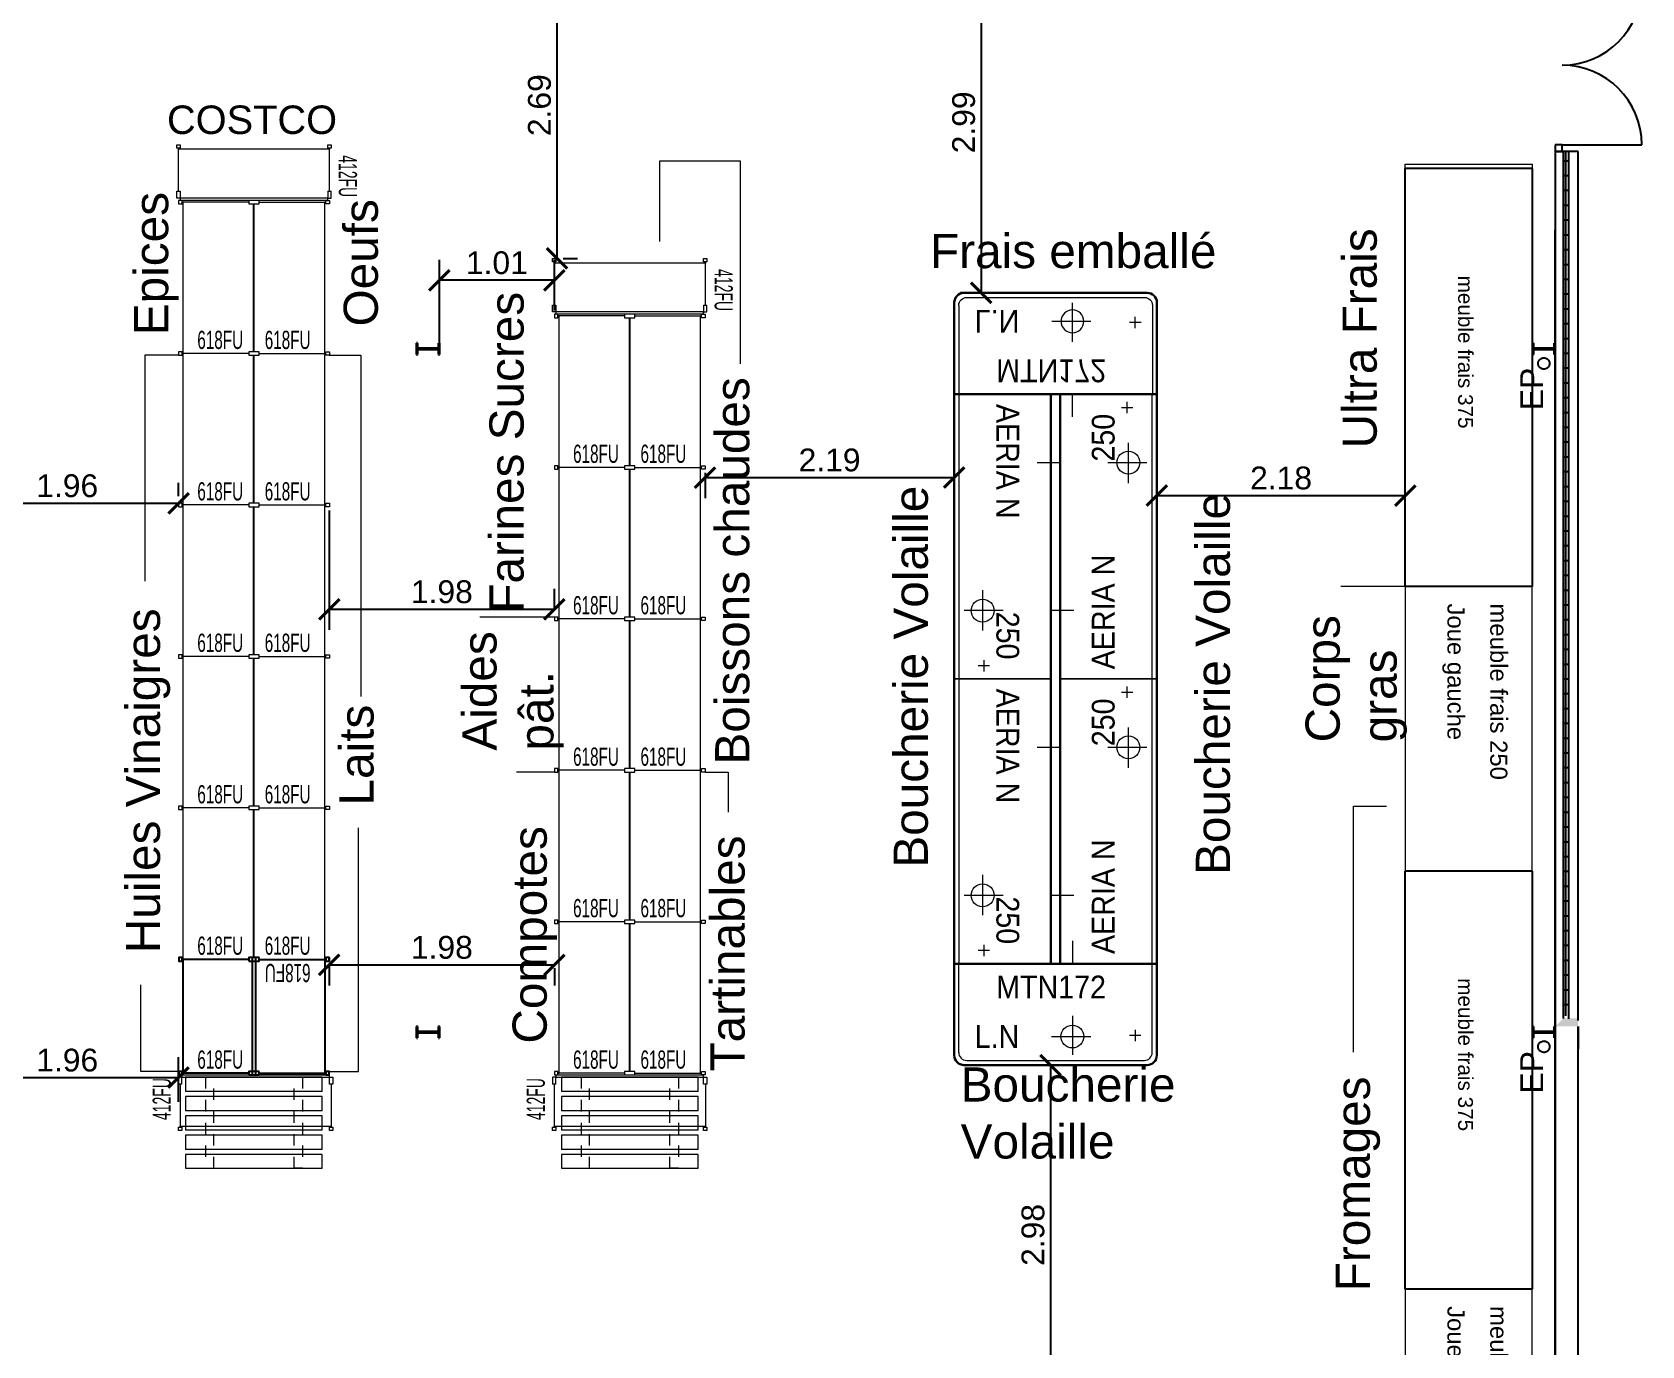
# Model space of a CAD drawing. Header units: millimetres. Extents: x 15590 to 15992, y 1055 to 1132.
# Drawn here: x 15856.93 to 15871.06, y 1093.7 to 1105.23 of the extents above; entities that cross this region are included whole.
import ezdxf
from ezdxf.enums import TextEntityAlignment as Align

# ---------------------------------------------------------------- set-up
doc = ezdxf.new("R2010")
doc.units = ezdxf.units.MM
doc.header["$MEASUREMENT"] = 0
doc.linetypes.add('CACHE2', pattern=[0.1875, 0.125, -0.0625])
doc.linetypes.add('Tirets', pattern=[0.004586, 0.002822, -0.001764])
doc.layers.get('0').update_dxf_attribs({"lineweight": 9})
for name, color, linetype in [('007-GONDOLES', 5, 'Continuous'), ('EP', 7, 'Continuous'), ('FAMILLES', 8, 'Continuous'), ('frais', 5, 'Continuous'), ('GOND', 6, 'Continuous'), ('Gondoles.VETTI', 7, 'Continuous'), ('Mobilier', 252, 'Continuous'), ('murs exterieurs.P', 7, 'Continuous'), ('murs interieurs.P', 7, 'Continuous'), ('structure', 7, 'Continuous')]:
    doc.layers.add(name, color=color, linetype=linetype)
doc.layers.add('DM cloison', color=7, linetype='Continuous', lineweight=9)
doc.layers.add('FACADES_Stylo_No__88', color=7, linetype='Continuous', lineweight=9, true_color=0xfb03ff)
doc.styles.add('Arial', font='arial.ttf')
doc.styles.add('Arial Narrow', font='ARIALN.TTF', dxfattribs={"height": 0.3})
doc.styles.add('GENERATED_STYLE_2', font='')
doc.styles.get("Standard").update_dxf_attribs({"font": 'swiss.ttf', "height": 0.2})
doc.styles.add('STYLE_GENERE_1', font='arial.ttf')
doc.styles.get('GENERATED_STYLE_2').set_extended_font_data('Arial Occidental')
doc.dimstyles.get("Standard").update_dxf_attribs({"dimtxt": 0.2, "dimasz": 0.18, "dimexe": 0.18, "dimexo": 0.0625, "dimgap": 0.05, "dimtad": 1, "dimzin": 4, "dimdsep": 46, "dimtxsty": 'Standard', "dimblk": 'ARCHTICK', "dimcen": 0.09, "dimadec": 0, "dimazin": 0, "dimtfac": 1, "dimtofl": 0, "dimtmove": 0, "dimatfit": 3, "dimfxl": 1, "dimtolj": 1, "dimtzin": 0, "dimarcsym": 0})

# ---------------------------------------------------------------- blocks, each defined once
blk = doc.blocks.new('FRAIS250')
at = {"layer": 'frais', "linetype": 'ByBlock', "lineweight": -2}
for p, q in [((-0.558, 2.5), (-0.558, 0)), ((0.557, 2.5), (-0.558, 2.5)), ((0.557, 0), (0.557, 2.5)), ((-0.558, 0), (0.557, 0)), ((-0.558, 0), (0.557, 0))]:
    blk.add_line(p, q, dxfattribs=at)
at = {"layer": 'frais', "linetype": 'ByBlock', "lineweight": -2, "oblique": -180, "text_generation_flag": 6}
for s, p in [('Joue gauche', (-0.187, 2.351)), ('meuble frais 250', (0.189, 2.351))]:
    blk.add_text(s, height=0.15, rotation=90, dxfattribs=at).set_placement(p)
blk = doc.blocks.new('_ArchTick')
at = {"color": 0, "linetype": 'ByBlock', "const_width": 0.15}
blk.add_lwpolyline([(-0.5, -0.5), (0.5, 0.5)], dxfattribs=at)
blk = doc.blocks.new('*D350')
at = {"color": 0, "lineweight": -2, "transparency": 16777216}
for p, q in [((15860.503, 1102.465), (15860.503, 1103.234)), ((15861.513, 1102.789), (15861.513, 1103.234)), ((15861.513, 1103.054), (15860.503, 1103.054))]:
    blk.add_line(p, q, dxfattribs=at)
at = {"layer": 'DEFPOINTS', "color": 0, "transparency": 16777216}
for p in [(15860.503, 1103.054), (15861.513, 1102.726), (15860.503, 1102.403)]:
    blk.add_point(p, dxfattribs=at)
at = {"color": 0, "lineweight": -2, "transparency": 16777216, "xscale": 0.18, "yscale": 0.18, "zscale": 0.18, "rotation": 180}
blk.add_blockref('_ArchTick', (15860.503, 1103.054), dxfattribs=at)
at = {"color": 0, "lineweight": -2, "transparency": 16777216, "xscale": 0.18, "yscale": 0.18, "zscale": 0.18}
blk.add_blockref('_ArchTick', (15861.513, 1103.054), dxfattribs=at)
at = {"color": 0, "transparency": 16777216, "insert": (15861.008, 1103.207), "char_height": 0.2, "attachment_point": 5}
blk.add_mtext('\\A1;1.01', dxfattribs=at)
blk = doc.blocks.new('*D351')
at = {"color": 0, "lineweight": -2, "transparency": 16777216}
for p, q in [((15862.556, 1105.939), (15861.356, 1105.939)), ((15861.536, 1105.939), (15861.536, 1103.246)), ((15861.589, 1103.246), (15861.716, 1103.246))]:
    blk.add_line(p, q, dxfattribs=at)
at = {"layer": 'DEFPOINTS', "color": 0, "transparency": 16777216}
for p in [(15862.619, 1105.939), (15861.526, 1103.246), (15861.536, 1103.246)]:
    blk.add_point(p, dxfattribs=at)
at = {"color": 0, "lineweight": -2, "transparency": 16777216, "xscale": 0.18, "yscale": 0.18, "zscale": 0.18}
for p, rotation in [((15861.536, 1105.939), 90), ((15861.536, 1103.246), 270)]:
    blk.add_blockref('_ArchTick', p, dxfattribs=dict(at, rotation=rotation))
at = {"color": 0, "transparency": 16777216, "insert": (15861.383, 1104.592), "char_height": 0.2, "attachment_point": 5, "rotation": 90}
blk.add_mtext('\\A1;2.69', dxfattribs=at)
blk = doc.blocks.new('*U65')
at = {"color": 5, "linetype": 'ByBlock', "lineweight": -2}
for p, q in [((0.04, 1.115), (3.71, 1.115)), ((0.04, 1.115), (0.04, 0)), ((3.71, 1.115), (3.71, 0)), ((3.71, 0), (0.04, 0))]:
    blk.add_line(p, q, dxfattribs=at)
blk.add_text('meuble frais 375', height=0.13, dxfattribs=at).set_placement((0.98, 0.464))
blk = doc.blocks.new('aeria-MTN172')
at = {"layer": '007-GONDOLES', "lineweight": 30}
for p, q in [((80.4, 178), (0, 178)), ((0, 178), (0, 0)), ((89, 8.6), (89, 169.4)), ((0, 0), (80.4, 0))]:
    blk.add_line(p, q, dxfattribs=at)
at = {"layer": '007-GONDOLES', "lineweight": 5}
for p, q in [((78, 174), (0, 174)), ((58, 159), (68, 159)), ((63, 164), (63, 154)), ((85, 11), (85, 167)), ((64, 85.6), (64, 120)), ((-20, 103.8), (0, 103.8)), ((45.9, 103.8), (80.1, 103.8)), ((78, 4), (0, 4))]:
    blk.add_line(p, q, dxfattribs=at)
blk.add_circle((64, 103.8), 10, dxfattribs=at)
for centre, start, end in [((78, 167), 0, 90), ((78, 11), 270, 0)]:
    blk.add_arc(centre, 7, start, end, dxfattribs=at)
at = {"layer": '007-GONDOLES', "lineweight": 30}
for centre, start, end in [((80.4, 169.4), 0, 90), ((80.4, 8.6), 270, 0)]:
    blk.add_arc(centre, 8.6, start, end, dxfattribs=at)
at = {"layer": '007-GONDOLES', "lineweight": 5, "width": 0.9}
blk.add_text('MTN172', height=20, rotation=90, dxfattribs=at).set_placement((20.5, 85.1), align=Align.MIDDLE_CENTER)
blk.add_text('L.N', height=20, rotation=90, dxfattribs=at).set_placement((64, 18), align=Align.MIDDLE_LEFT)
blk = doc.blocks.new('aeria-N250')
at = {"layer": '007-GONDOLES', "lineweight": 5}
for p, q in [((190, 105), (190, 85)), ((0, 85), (0, 0)), ((0, 85), (0, 0)), ((250, 0), (250, 85)), ((250, 0), (250, 85)), ((190, 43.1), (190, 8.9)), ((238.5, 31), (238.5, 21)), ((171.9, 25), (207.3, 25)), ((233.5, 26), (243.5, 26)), ((0, 4), (250, 4))]:
    blk.add_line(p, q, dxfattribs=at)
at = {"layer": '007-GONDOLES', "lineweight": 30}
for p, q in [((250, 85), (0, 85)), ((0, 0), (250, 0))]:
    blk.add_line(p, q, dxfattribs=at)
at = {"layer": '007-GONDOLES', "lineweight": 5}
blk.add_circle((190, 25), 10, dxfattribs=at)
at = {"layer": '007-GONDOLES', "lineweight": 5, "width": 0.9}
blk.add_text('AERIA N', height=20, dxfattribs=at).set_placement((8.5, 47.1), align=Align.MIDDLE_LEFT)
blk.add_text('250', height=20, dxfattribs=at).set_placement((211.9, 47.1), align=Align.MIDDLE_CENTER)
blk = doc.blocks.new('*D353')
at = {"color": 0, "lineweight": -2, "transparency": 16777216}
for p, q in [((15856.257, 1095.839), (15856.257, 1096.233)), ((15858.213, 1095.839), (15858.213, 1096.233)), ((15856.257, 1096.053), (15858.213, 1096.053))]:
    blk.add_line(p, q, dxfattribs=at)
at = {"layer": 'DEFPOINTS', "color": 0, "transparency": 16777216}
for p in [(15858.213, 1096.053), (15856.257, 1095.776), (15858.213, 1095.776)]:
    blk.add_point(p, dxfattribs=at)
at = {"color": 0, "lineweight": -2, "transparency": 16777216, "xscale": 0.18, "yscale": 0.18, "zscale": 0.18, "rotation": 180}
blk.add_blockref('_ArchTick', (15856.257, 1096.053), dxfattribs=at)
at = {"color": 0, "lineweight": -2, "transparency": 16777216, "xscale": 0.18, "yscale": 0.18, "zscale": 0.18}
blk.add_blockref('_ArchTick', (15858.213, 1096.053), dxfattribs=at)
at = {"color": 0, "transparency": 16777216, "insert": (15857.235, 1096.205), "char_height": 0.2, "attachment_point": 5}
blk.add_mtext('\\A1;1.96', dxfattribs=at)
blk = doc.blocks.new('*D354')
at = {"color": 0, "lineweight": -2, "transparency": 16777216}
for p, q in [((15859.536, 1097.044), (15859.536, 1096.862)), ((15859.536, 1097.042), (15861.513, 1097.042)), ((15861.513, 1097.014), (15861.513, 1096.862))]:
    blk.add_line(p, q, dxfattribs=at)
at = {"layer": 'DEFPOINTS', "color": 0, "transparency": 16777216}
for p in [(15859.536, 1097.106), (15861.513, 1097.076), (15861.513, 1097.042)]:
    blk.add_point(p, dxfattribs=at)
at = {"color": 0, "lineweight": -2, "transparency": 16777216, "xscale": 0.18, "yscale": 0.18, "zscale": 0.18, "rotation": 180}
blk.add_blockref('_ArchTick', (15859.536, 1097.042), dxfattribs=at)
at = {"color": 0, "lineweight": -2, "transparency": 16777216, "xscale": 0.18, "yscale": 0.18, "zscale": 0.18}
blk.add_blockref('_ArchTick', (15861.513, 1097.042), dxfattribs=at)
at = {"color": 0, "transparency": 16777216, "insert": (15860.525, 1097.195), "char_height": 0.2, "attachment_point": 5}
blk.add_mtext('\\A1;1.98', dxfattribs=at)
blk = doc.blocks.new('2P618X133')
at = {"color": 6}
for points in [[(-0.621, 1.345), (-0.631, 1.345), (-0.631, 1.36), (-0.662, 1.36), (-0.662, 1.33), (-0.631, 1.33), (-0.631, 1.345), (-0.621, 1.345)], [(-0.045, 1.345), (-0.621, 1.345)], [(-0.621, 0.015), (-0.621, 1.345)], [(0.045, 1.345), (0.621, 1.345)], [(0.621, 1.345), (0.631, 1.345), (0.631, 1.36), (0.662, 1.36), (0.662, 1.33), (0.631, 1.33), (0.631, 1.345), (0.621, 1.345)], [(0.621, 0.015), (0.621, 1.345)], [(-0.621, 0.015), (-0.631, 0.015), (-0.631, 0.03), (-0.662, 0.03), (-0.662, 0), (-0.631, 0), (-0.631, 0.015), (-0.621, 0.015)], [(-0.045, 0.015), (-0.621, 0.015)], [(0.045, 0.015), (0.621, 0.015)], [(0.621, 0.015), (0.631, 0.015), (0.631, 0.03), (0.662, 0.03), (0.662, 0), (0.631, 0), (0.631, 0.015), (0.621, 0.015)]]:
    blk.add_lwpolyline(points, dxfattribs=at)
for points in [[(-0.045, 1.33), (0.045, 1.33), (0.045, 1.36), (-0.045, 1.36)], [(-0.045, 0), (0.045, 0), (0.045, 0.03), (-0.045, 0.03)]]:
    blk.add_lwpolyline(points, close=True, dxfattribs=at)
at = {"color": 7, "lineweight": 25}
blk.add_lwpolyline([(0, 0.03), (0, 1.33)], dxfattribs=at)
blk.add_lwpolyline([(0, 0.03), (0, 1.33)], dxfattribs=at)
at = {"color": 151, "lineweight": 15, "width": 0.6}
for p in [(-0.095, 0.135), (0.497, 0.135)]:
    blk.add_text('618FU', height=0.16, dxfattribs=at).set_placement(p, align=Align.MIDDLE_RIGHT)
blk = doc.blocks.new('JOUE FRAIS')
at = {"layer": 'frais', "linetype": 'ByBlock', "lineweight": -2}
for p, q in [((-0.558, 0.04), (0.557, 0.04)), ((-0.558, 0), (-0.558, 0.04)), ((0.557, 0), (-0.558, 0)), ((0.557, 0.04), (0.557, 0))]:
    blk.add_line(p, q, dxfattribs=at)
blk = doc.blocks.new('A$C29413FD8')
at = {"layer": 'Mobilier', "color": 34, "linetype": 'Continuous', "lineweight": 9}
for p, q in [((0.125, 1.2), (0, 1.2)), ((0, 1.2), (0, 0)), ((0.125, 1.2), (0.125, 0)), ((0.295, 1.2), (0.17, 1.2)), ((0.17, 1.2), (0.17, 0)), ((0.295, 1.2), (0.295, 0)), ((0.465, 1.2), (0.34, 1.2)), ((0.34, 1.2), (0.34, 0)), ((0.465, 1.2), (0.465, 0)), ((0.635, 1.2), (0.51, 1.2)), ((0.51, 1.2), (0.51, 0)), ((0.635, 1.2), (0.635, 0)), ((0.8, 1.2), (0.68, 1.2)), ((0.68, 1.2), (0.68, 0)), ((0.8, 0), (0.8, 1.2)), ((0, 0), (0.125, 0)), ((0.17, 0), (0.295, 0)), ((0.34, 0), (0.465, 0)), ((0.51, 0), (0.635, 0)), ((0.68, 0), (0.8, 0))]:
    blk.add_line(p, q, dxfattribs=at)
at = {"layer": 'Mobilier', "color": 34, "linetype": 'CACHE2', "lineweight": 9, "ltscale": 0.8}
for points in [[(0, 1.027), (0.8, 1.027), (0.8, 0.953), (0, 0.953)], [(0, 0.173), (0.8, 0.173), (0.8, 0.247), (0, 0.247)]]:
    blk.add_lwpolyline(points, close=True, dxfattribs=at)
blk = doc.blocks.new('*D369')
at = {"color": 0, "lineweight": -2, "transparency": 16777216}
for p, q in [((15866.804, 1101.203), (15866.804, 1101.344)), ((15868.986, 1101.203), (15868.986, 1101.344)), ((15866.804, 1101.164), (15868.986, 1101.164))]:
    blk.add_line(p, q, dxfattribs=at)
at = {"layer": 'DEFPOINTS', "color": 0, "transparency": 16777216}
for p in [(15868.986, 1101.164), (15866.804, 1101.14), (15868.986, 1101.14)]:
    blk.add_point(p, dxfattribs=at)
at = {"color": 0, "lineweight": -2, "transparency": 16777216, "xscale": 0.18, "yscale": 0.18, "zscale": 0.18, "rotation": 180}
blk.add_blockref('_ArchTick', (15866.804, 1101.164), dxfattribs=at)
at = {"color": 0, "lineweight": -2, "transparency": 16777216, "xscale": 0.18, "yscale": 0.18, "zscale": 0.18}
blk.add_blockref('_ArchTick', (15868.986, 1101.164), dxfattribs=at)
at = {"color": 0, "transparency": 16777216, "insert": (15867.895, 1101.317), "char_height": 0.2, "attachment_point": 5}
blk.add_mtext('\\A1;2.18', dxfattribs=at)
blk = doc.blocks.new('*D374')
at = {"color": 0, "lineweight": -2, "transparency": 16777216}
for p, q in [((15865.024, 1102.364), (15865.024, 1101.142)), ((15862.836, 1101.364), (15862.836, 1101.142)), ((15862.836, 1101.322), (15865.024, 1101.322))]:
    blk.add_line(p, q, dxfattribs=at)
at = {"layer": 'DEFPOINTS', "color": 0, "transparency": 16777216}
for p in [(15865.024, 1102.426), (15862.836, 1101.426), (15865.024, 1101.322)]:
    blk.add_point(p, dxfattribs=at)
at = {"color": 0, "lineweight": -2, "transparency": 16777216, "xscale": 0.18, "yscale": 0.18, "zscale": 0.18, "rotation": 180}
blk.add_blockref('_ArchTick', (15862.836, 1101.322), dxfattribs=at)
at = {"color": 0, "lineweight": -2, "transparency": 16777216, "xscale": 0.18, "yscale": 0.18, "zscale": 0.18}
blk.add_blockref('_ArchTick', (15865.024, 1101.322), dxfattribs=at)
at = {"color": 0, "transparency": 16777216, "insert": (15863.93, 1101.475), "char_height": 0.2, "attachment_point": 5}
blk.add_mtext('\\A1;2.19', dxfattribs=at)
blk = doc.blocks.new('A$C72C830AC')
at = {"layer": 'GOND', "color": 7, "lineweight": 25}
blk.add_lwpolyline([(0, 1.03), (0, 0.03)], dxfattribs=at)
at = {"layer": 'GOND'}
for points in [[(0.06, 1.03), (0, 1.03), (0, 1), (0.06, 1)], [(0.06, 0.03), (0, 0.03), (0, 0), (0.06, 0)]]:
    blk.add_lwpolyline(points, close=True, dxfattribs=at)
for points in [[(0.06, 1.015), (0.636, 1.015)], [(0.636, 1.015), (0.646, 1.015), (0.646, 1), (0.676, 1), (0.676, 1.03), (0.646, 1.03), (0.646, 1.015), (0.636, 1.015)], [(0.636, 1.015), (0.636, 0.015)], [(0.06, 0.015), (0.636, 0.015)], [(0.636, 0.015), (0.646, 0.015), (0.646, 0), (0.676, 0), (0.676, 0.03), (0.646, 0.03), (0.646, 0.015), (0.636, 0.015)]]:
    blk.add_lwpolyline(points, dxfattribs=at)
at = {"color": 151, "lineweight": 15, "width": 0.6}
blk.add_text('618FU', height=0.16, rotation=180, dxfattribs=at).set_placement((0.11, 0.895), align=Align.MIDDLE_RIGHT)
blk = doc.blocks.new('*D362')
at = {"color": 0, "lineweight": -2, "transparency": 16777216}
for p, q in [((15856.257, 1101.159), (15856.257, 1101.276)), ((15858.213, 1101.159), (15858.213, 1101.276)), ((15856.257, 1101.096), (15858.213, 1101.096))]:
    blk.add_line(p, q, dxfattribs=at)
at = {"layer": 'DEFPOINTS', "color": 0, "transparency": 16777216}
for p in [(15856.257, 1101.096), (15858.213, 1101.096), (15858.213, 1101.096)]:
    blk.add_point(p, dxfattribs=at)
at = {"color": 0, "lineweight": -2, "transparency": 16777216, "xscale": 0.18, "yscale": 0.18, "zscale": 0.18, "rotation": 180}
blk.add_blockref('_ArchTick', (15856.257, 1101.096), dxfattribs=at)
at = {"color": 0, "lineweight": -2, "transparency": 16777216, "xscale": 0.18, "yscale": 0.18, "zscale": 0.18}
blk.add_blockref('_ArchTick', (15858.213, 1101.096), dxfattribs=at)
at = {"color": 0, "transparency": 16777216, "insert": (15857.235, 1101.249), "char_height": 0.2, "attachment_point": 5}
blk.add_mtext('\\A1;1.96', dxfattribs=at)
blk = doc.blocks.new('*D363')
at = {"color": 0, "lineweight": -2, "transparency": 16777216}
for p, q in [((15859.536, 1101.034), (15859.536, 1099.985)), ((15861.513, 1100.159), (15861.513, 1100.345)), ((15859.536, 1100.165), (15861.513, 1100.165))]:
    blk.add_line(p, q, dxfattribs=at)
at = {"layer": 'DEFPOINTS', "color": 0, "transparency": 16777216}
for p in [(15859.536, 1101.096), (15861.513, 1100.165), (15861.513, 1100.096)]:
    blk.add_point(p, dxfattribs=at)
at = {"color": 0, "lineweight": -2, "transparency": 16777216, "xscale": 0.18, "yscale": 0.18, "zscale": 0.18, "rotation": 180}
blk.add_blockref('_ArchTick', (15859.536, 1100.165), dxfattribs=at)
at = {"color": 0, "lineweight": -2, "transparency": 16777216, "xscale": 0.18, "yscale": 0.18, "zscale": 0.18}
blk.add_blockref('_ArchTick', (15861.513, 1100.165), dxfattribs=at)
at = {"color": 0, "transparency": 16777216, "insert": (15860.525, 1100.318), "char_height": 0.2, "attachment_point": 5}
blk.add_mtext('\\A1;1.98', dxfattribs=at)
blk = doc.blocks.new('TG412')
at = {"layer": 'FACADES_Stylo_No__88', "linetype": 'Continuous'}
for p, q in [((-0.02, 0.678), (-0.08, 0.678)), ((-0.08, 0.649), (-0.08, 0.678)), ((-0.08, 0.649), (-0.02, 0.649)), ((-0.02, 0.649), (-0.02, 0.678)), ((0, 0.649), (-0.02, 0.649)), ((-0.02, 0.649), (-0.02, -0.649)), ((0, 0.649), (0, -0.649)), ((-0.08, -0.678), (-0.08, -0.649)), ((-0.08, -0.649), (-0.02, -0.649)), ((-0.02, -0.678), (-0.08, -0.678)), ((-0.02, -0.649), (-0.02, -0.678)), ((-0.02, -0.649), (0, -0.649))]:
    blk.add_line(p, q, dxfattribs=at)
at = {"layer": 'FACADES_Stylo_No__88', "linetype": 'Continuous', "flags": 128}
for points in [[(-0.45, 0.664), (-0.459, 0.664), (-0.459, 0.649), (-0.489, 0.649), (-0.489, 0.678), (-0.459, 0.678), (-0.459, 0.664)], [(-0.45, -0.664), (-0.459, -0.664), (-0.459, -0.678), (-0.489, -0.678), (-0.489, -0.649), (-0.459, -0.649), (-0.459, -0.664)]]:
    blk.add_lwpolyline(points, close=True, dxfattribs=at)
for points in [[(-0.08, 0.664), (-0.45, 0.664)], [(-0.449, 0.664), (-0.449, -0.664)], [(-0.08, -0.664), (-0.45, -0.664)]]:
    blk.add_lwpolyline(points, dxfattribs=at)
at = {"color": 151, "linetype": 'Continuous', "insert": (-0.028, 0.824), "char_height": 0.15965, "attachment_point": 6, "style": 'STYLE_GENERE_1'}
blk.add_mtext('\\A1;{\\W0.550000x;\\fArial|b0|i0|c0|p34;412FU}', dxfattribs=at)
blk = doc.blocks.new('*D395')
at = {"color": 0, "lineweight": -2, "transparency": 16777216}
for p, q in [((15864.931, 1105.939), (15865.441, 1105.939)), ((15865.261, 1105.939), (15865.261, 1102.944)), ((15865.853, 1102.944), (15865.081, 1102.944))]:
    blk.add_line(p, q, dxfattribs=at)
at = {"layer": 'DEFPOINTS', "color": 0, "transparency": 16777216}
for p in [(15864.868, 1105.939), (15865.261, 1102.944), (15865.915, 1102.944)]:
    blk.add_point(p, dxfattribs=at)
at = {"color": 0, "lineweight": -2, "transparency": 16777216, "xscale": 0.18, "yscale": 0.18, "zscale": 0.18}
for p, rotation in [((15865.261, 1105.939), 90), ((15865.261, 1102.944), 270)]:
    blk.add_blockref('_ArchTick', p, dxfattribs=dict(at, rotation=rotation))
at = {"color": 0, "transparency": 16777216, "insert": (15865.108, 1104.441), "char_height": 0.2, "attachment_point": 5, "rotation": 90}
blk.add_mtext('\\A1;2.99', dxfattribs=at)
blk = doc.blocks.new('*D396')
at = {"color": 0, "lineweight": -2, "transparency": 16777216}
for p, q in [((15865.851, 1096.163), (15865.69, 1096.163)), ((15865.87, 1096.163), (15865.87, 1093.18)), ((15865.851, 1093.18), (15865.69, 1093.18))]:
    blk.add_line(p, q, dxfattribs=at)
at = {"layer": 'DEFPOINTS', "color": 0, "transparency": 16777216}
for p in [(15865.914, 1096.163), (15865.87, 1093.18), (15865.914, 1093.18)]:
    blk.add_point(p, dxfattribs=at)
at = {"color": 0, "lineweight": -2, "transparency": 16777216, "xscale": 0.18, "yscale": 0.18, "zscale": 0.18}
for p, rotation in [((15865.87, 1096.163), 90), ((15865.87, 1093.18), 270)]:
    blk.add_blockref('_ArchTick', p, dxfattribs=dict(at, rotation=rotation))
at = {"color": 0, "transparency": 16777216, "insert": (15865.717, 1094.671), "char_height": 0.2, "attachment_point": 5, "rotation": 90}
blk.add_mtext('\\A1;2.98', dxfattribs=at)

msp = doc.modelspace()

# ---------------------------------------------------------------- hatches: boundary and pattern name
at = {"layer": 'murs exterieurs.P', "linetype": 'Continuous', "ltscale": 1000}
h = msp.add_hatch(dxfattribs=at)
h.set_pattern_fill('ISOLANT_POLYSTYRENE_0005', color=256, scale=0.1, angle=90, style=0, pattern_type=2)
h.set_pattern_definition([(90, (15832.56519, 1074.85421), (-0.13, 8e-18), []), (180, (15832.56519, 1074.85421), (-8e-18, -0.13), [])])
h.paths.add_polyline_path([(15870.423, 1096.622), (15870.423, 1104.184), (15870.373, 1104.184), (15870.373, 1096.572)], flags=0)
msp.add_hatch(color=256, dxfattribs=at).paths.add_polyline_path([(15870.303, 1096.502), (15870.503, 1096.502), (15870.503, 1096.572), (15870.373, 1096.572)], flags=0)

# ---------------------------------------------------------------- linework, layer by layer
for p, q in [((15863.149, 1104.099), (15862.435, 1104.099)), ((15862.435, 1104.099), (15862.435, 1103.394)), ((15863.149, 1102.32), (15863.149, 1104.099)), ((15858.213, 1102.396), (15857.916, 1102.396)), ((15857.916, 1102.396), (15857.916, 1100.413)), ((15859.536, 1102.396), (15859.814, 1102.396)), ((15859.814, 1102.396), (15859.814, 1099.398)), ((15868.986, 1100.365), (15868.42, 1100.365)), ((15861.513, 1100.096), (15860.859, 1100.096)), ((15861.513, 1098.736), (15861.18, 1098.736)), ((15862.836, 1098.736), (15863.039, 1098.736)), ((15863.039, 1098.736), (15863.039, 1098.384)), ((15868.531, 1096.277), (15868.531, 1098.437)), ((15868.531, 1098.437), (15868.82, 1098.437)), ((15859.794, 1096.106), (15859.794, 1098.245)), ((15857.881, 1096.106), (15857.881, 1096.867)), ((15858.213, 1096.106), (15857.881, 1096.106)), ((15859.521, 1096.106), (15859.794, 1096.106))]:
    msp.add_line(p, q)
at = {"layer": 'EP', "linetype": 'Tirets', "ltscale": 1000}
for centre in [(15870.203, 1102.324), (15870.203, 1096.324)]:
    msp.add_circle(centre, 0.05, dxfattribs=at)
at = {"layer": 'Gondoles.VETTI', "linetype": 'Continuous', "ltscale": 1000}
for p, q in [((15870.303, 1103.494), (15870.303, 1076.894)), ((15870.303, 1076.894), (15870.303, 1103.494))]:
    msp.add_line(p, q, dxfattribs=at)
at = {"layer": 'murs exterieurs.P', "linetype": 'Continuous', "ltscale": 1000}
for p, q in [((15870.363, 1104.244), (15870.303, 1104.244)), ((15870.303, 1104.244), (15870.303, 1104.184)), ((15870.303, 1104.184), (15870.363, 1104.184)), ((15870.363, 1104.184), (15870.363, 1104.244)), ((15870.363, 1104.244), (15871.063, 1104.244)), ((15870.423, 1104.184), (15870.373, 1104.184)), ((15870.503, 1104.184), (15870.423, 1104.184)), ((15870.423, 1096.568), (15870.423, 1104.184))]:
    msp.add_line(p, q, dxfattribs=at)
at = {"layer": 'murs exterieurs.P', "color": 31, "linetype": 'Continuous', "lineweight": 25, "ltscale": 1000}
for q in [(15870.303, 1104.184), (15870.373, 1096.572)]:
    msp.add_line((15870.373, 1104.184), q, dxfattribs=at)
at = {"layer": 'murs exterieurs.P', "color": 31, "linetype": 'Continuous', "lineweight": 25, "ltscale": 1000, "flags": 128}
msp.add_lwpolyline([(15870.303, 1104.184), (15870.303, 1096.502)], dxfattribs=at)
at = {"layer": 'murs exterieurs.P', "linetype": 'Continuous', "ltscale": 1000, "flags": 128}
for points in [[(15870.503, 1096.553), (15870.503, 1104.184)], [(15870.303, 1096.502), (15870.303, 1070.704)], [(15870.503, 1070.704), (15870.503, 1096.502)]]:
    msp.add_lwpolyline(points, dxfattribs=at)
at = {"layer": 'murs exterieurs.P', "linetype": 'Continuous', "ltscale": 1000}
for centre, start, end in [((15870.363, 1105.644), 270, 0), ((15870.363, 1104.244), 0, 90)]:
    msp.add_arc(centre, 0.7, start, end, dxfattribs=at)
msp.add_point((15870.303, 1096.502), dxfattribs=at)
at = {"layer": 'murs interieurs.P', "linetype": 'Continuous', "ltscale": 1000, "flags": 128}
msp.add_lwpolyline([(15870.503, 1096.502), (15870.503, 1096.302)], dxfattribs=at)
at = {"layer": 'structure', "color": 160, "linetype": 'Continuous', "lineweight": 35, "ltscale": 1000}
for p, q in [((15860.312, 1102.503), (15860.303, 1102.503)), ((15860.303, 1102.503), (15860.303, 1102.403)), ((15860.312, 1102.461), (15860.312, 1102.503)), ((15860.312, 1102.403), (15860.312, 1102.444)), ((15860.489, 1102.455), (15860.317, 1102.455)), ((15860.317, 1102.45), (15860.489, 1102.45)), ((15860.503, 1102.503), (15860.495, 1102.503)), ((15860.495, 1102.503), (15860.495, 1102.461)), ((15860.495, 1102.444), (15860.495, 1102.403)), ((15860.503, 1102.403), (15860.503, 1102.503)), ((15870.111, 1102.503), (15870.103, 1102.503)), ((15870.103, 1102.503), (15870.103, 1102.403)), ((15870.111, 1102.461), (15870.111, 1102.503)), ((15870.111, 1102.403), (15870.111, 1102.444)), ((15870.289, 1102.455), (15870.117, 1102.455)), ((15870.117, 1102.45), (15870.289, 1102.45)), ((15870.303, 1102.503), (15870.294, 1102.503)), ((15870.294, 1102.503), (15870.294, 1102.461)), ((15870.294, 1102.444), (15870.294, 1102.403)), ((15870.303, 1102.403), (15870.303, 1102.503)), ((15860.303, 1102.403), (15860.312, 1102.403)), ((15860.495, 1102.403), (15860.503, 1102.403)), ((15870.103, 1102.403), (15870.111, 1102.403)), ((15870.294, 1102.403), (15870.303, 1102.403)), ((15860.312, 1096.502), (15860.303, 1096.502)), ((15860.303, 1096.502), (15860.303, 1096.402)), ((15860.312, 1096.46), (15860.312, 1096.502)), ((15860.503, 1096.502), (15860.495, 1096.502)), ((15860.495, 1096.502), (15860.495, 1096.46)), ((15860.503, 1096.402), (15860.503, 1096.502)), ((15870.111, 1096.502), (15870.103, 1096.502)), ((15870.103, 1096.502), (15870.103, 1096.402)), ((15870.111, 1096.46), (15870.111, 1096.502)), ((15870.303, 1096.502), (15870.294, 1096.502)), ((15870.294, 1096.502), (15870.294, 1096.46)), ((15870.303, 1096.402), (15870.303, 1096.502)), ((15860.303, 1096.402), (15860.312, 1096.402)), ((15860.312, 1096.402), (15860.312, 1096.443)), ((15860.489, 1096.455), (15860.317, 1096.455)), ((15860.317, 1096.449), (15860.489, 1096.449)), ((15860.495, 1096.443), (15860.495, 1096.402)), ((15860.495, 1096.402), (15860.503, 1096.402)), ((15870.103, 1096.402), (15870.111, 1096.402)), ((15870.111, 1096.402), (15870.111, 1096.443)), ((15870.289, 1096.455), (15870.117, 1096.455)), ((15870.117, 1096.449), (15870.289, 1096.449)), ((15870.294, 1096.443), (15870.294, 1096.402)), ((15870.294, 1096.402), (15870.303, 1096.402))]:
    msp.add_line(p, q, dxfattribs=at)
for centre, start, end in [((15860.317, 1102.461), 180, 270), ((15860.317, 1102.444), 90, 180), ((15860.489, 1102.461), 270, 0), ((15860.489, 1102.444), 0, 90), ((15870.117, 1102.461), 180, 270), ((15870.117, 1102.444), 90, 180), ((15870.289, 1102.461), 270, 0), ((15870.289, 1102.444), 0, 90), ((15860.317, 1096.46), 180, 270), ((15860.317, 1096.443), 90, 180), ((15860.489, 1096.46), 270, 0), ((15860.489, 1096.443), 0, 90), ((15870.117, 1096.46), 180, 270), ((15870.117, 1096.443), 90, 180), ((15870.289, 1096.46), 270, 0), ((15870.289, 1096.443), 0, 90)]:
    msp.add_arc(centre, 0.0056, start, end, dxfattribs=at)

# ---------------------------------------------------------------- block references
for name, p, rotation in [('TG412', (15858.875, 1103.756), 270), ('TG412', (15862.175, 1102.756), 270), ('TG412', (15858.89, 1096.076), 89.99999999999999), ('TG412', (15862.175, 1096.076), 89.99999999999999), ('A$C29413FD8', (15858.275, 1096.056), 269.9999999999999), ('A$C29413FD8', (15861.575, 1096.056), 269.9999999999999)]:
    msp.add_blockref(name, p, dxfattribs=dict(rotation=rotation))
for p in [(15858.875, 1102.396), (15862.175, 1101.396), (15858.875, 1101.066), (15862.175, 1100.066), (15858.875, 1099.736), (15862.175, 1098.736), (15858.875, 1098.406), (15862.175, 1097.406), (15858.875, 1097.076), (15862.175, 1096.076)]:
    msp.add_blockref('2P618X133', p)
at = {"layer": 'DM cloison', "rotation": 0.001867389880046796}
msp.add_blockref('JOUE FRAIS', (15869.543, 1104.035), dxfattribs=at)
at = {"layer": 'DM cloison'}
for p in [(15869.543, 1097.865), (15869.543, 1091.695)]:
    msp.add_blockref('FRAIS250', p, dxfattribs=at)
at = {"layer": 'FAMILLES', "color": 5, "rotation": 180}
msp.add_blockref('A$C72C830AC', (15858.89, 1097.106), dxfattribs=at)
at = {"layer": 'FAMILLES', "color": 5}
msp.add_blockref('A$C72C830AC', (15858.86, 1096.076), dxfattribs=at)
at = {"layer": 'frais', "rotation": 269.9999999999999}
for p in [(15868.986, 1104.075), (15868.986, 1097.905)]:
    msp.add_blockref('*U65', p, dxfattribs=at)
at = {"layer": 'frais', "yscale": 0.01, "zscale": 0.01}
for name, p, xscale, rotation in [('aeria-MTN172', (15865.025, 1102.054), -0.01, 270), ('aeria-N250', (15865.024, 1102.053), 0.01, 270), ('aeria-N250', (15866.804, 1099.553), 0.01, 89.99999999999997), ('aeria-N250', (15865.024, 1099.553), 0.01, 270), ('aeria-N250', (15866.804, 1097.053), 0.01, 89.99999999999997), ('aeria-MTN172', (15865.024, 1097.053), 0.01, 270)]:
    msp.add_blockref(name, p, dxfattribs=dict(at, xscale=xscale, rotation=rotation))

# ---------------------------------------------------------------- texts
at = {"color": 30, "insert": (15858.858, 1104.589), "char_height": 0.25, "width": 186.5934, "attachment_point": 2, "style": 'Arial Narrow'}
msp.add_mtext('{\\fArial|b0|i0|c0|p34;COSTCO}', dxfattribs=at)
at = {"layer": 'EP', "linetype": 'Continuous', "char_height": 0.2, "attachment_point": 5, "rotation": 90, "style": 'GENERATED_STYLE_2'}
for insert in [(15870.096, 1102.1), (15870.096, 1096.099)]:
    msp.add_mtext('{EP}', dxfattribs=dict(at, insert=insert))
at = {"layer": 'FAMILLES', "color": 0, "char_height": 0.3, "attachment_point": 1, "rotation": 90, "style": 'Arial'}
for s, insert, width in [('Epices', (15857.822, 1102.572), 7.36144), ('Oeufs', (15859.663, 1102.649), 7.36144), ('{\\C5;Ultra Frais}', (15868.435, 1101.578), 7.36144), ('Farines Sucres', (15860.943, 1100.135), 7.36144), ('Boissons chaudes', (15862.925, 1098.802), 7.36144), ('{\\C5;Boucherie Volaille}', (15864.493, 1097.896), 7.36144), ('{\\C5;Boucherie Volaille}', (15867.146, 1097.832), 7.36144), ('Huiles Vinaigres', (15857.75, 1097.145), 7.36144), ('{\\C5;Corps gras}', (15868.11, 1098.996), 1.39288), ('Aides pât.', (15860.705, 1098.924), 1.20332), ('Laits', (15859.625, 1098.442), 7.36144), ('Compotes', (15861.146, 1096.351), 7.36144), ('Tartinables', (15862.884, 1096.106), 7.36144), ('{\\C5;Fromages}', (15868.375, 1094.176), 7.36144)]:
    msp.add_mtext(s, dxfattribs=dict(at, insert=insert, width=width))
at = {"layer": 'FAMILLES', "color": 0, "char_height": 0.3, "attachment_point": 1, "style": 'Arial'}
for s, insert, width in [('{\\C5;Frais emballé}', (15864.812, 1103.461), 7.36144), ('{\\C5;Boucherie Volaille}', (15865.081, 1096.142), 2.0752)]:
    msp.add_mtext(s, dxfattribs=dict(at, insert=insert, width=width))

# ---------------------------------------------------------------- dimensions: what is measured, and where the dimension line sits
dim = msp.add_linear_dim(base=(15861.536, 1103.246), p1=(15862.619, 1105.939), p2=(15861.526, 1103.246), angle=90, dimstyle='Standard')
dim.commit()
dim.dimension.update_dxf_attribs({"geometry": '*D351', "text_midpoint": (15861.536, 1104.592), "dimtype": 160})
for base, p1, p2, picture, middle in [((15865.2606, 1102.9444), (15864.8684, 1105.9386), (15865.9153, 1102.9444), '*D395', (15865.1078, 1104.4415)), ((15865.87, 1093.18), (15865.914, 1096.163), (15865.914, 1093.18), '*D396', (15865.717, 1094.671))]:
    dim = msp.add_linear_dim(base=base, p1=p1, p2=p2, angle=90, dimstyle='Standard')
    dim.commit()
    dim.dimension.update_dxf_attribs({"geometry": picture, "text_midpoint": middle})
for base, p1, p2, picture, middle in [((15860.503, 1103.054), (15861.513, 1102.726), (15860.503, 1102.403), '*D350', (15861.008, 1103.054)), ((15861.513, 1100.165), (15859.536, 1101.096), (15861.513, 1100.096), '*D363', (15860.525, 1100.165))]:
    dim = msp.add_linear_dim(base=base, p1=p1, p2=p2, dimstyle='Standard')
    dim.commit()
    dim.dimension.update_dxf_attribs({"geometry": picture, "text_midpoint": middle, "dimtype": 160})
for base, p1, p2, picture, middle in [((15865.024, 1101.322), (15862.836, 1101.426), (15865.024, 1102.426), '*D374', (15863.93, 1101.475)), ((15868.986, 1101.164), (15866.804, 1101.14), (15868.986, 1101.14), '*D369', (15867.895, 1101.317)), ((15858.213, 1101.096), (15856.257, 1101.096), (15858.213, 1101.096), '*D362', (15857.235, 1101.249)), ((15861.513, 1097.042), (15859.536, 1097.106), (15861.513, 1097.076), '*D354', (15860.525, 1097.195)), ((15858.213, 1096.053), (15856.257, 1095.776), (15858.213, 1095.776), '*D353', (15857.235, 1096.205))]:
    dim = msp.add_linear_dim(base=base, p1=p1, p2=p2, dimstyle='Standard')
    dim.commit()
    dim.dimension.update_dxf_attribs({"geometry": picture, "text_midpoint": middle})

doc.saveas('drawing.dxf')
